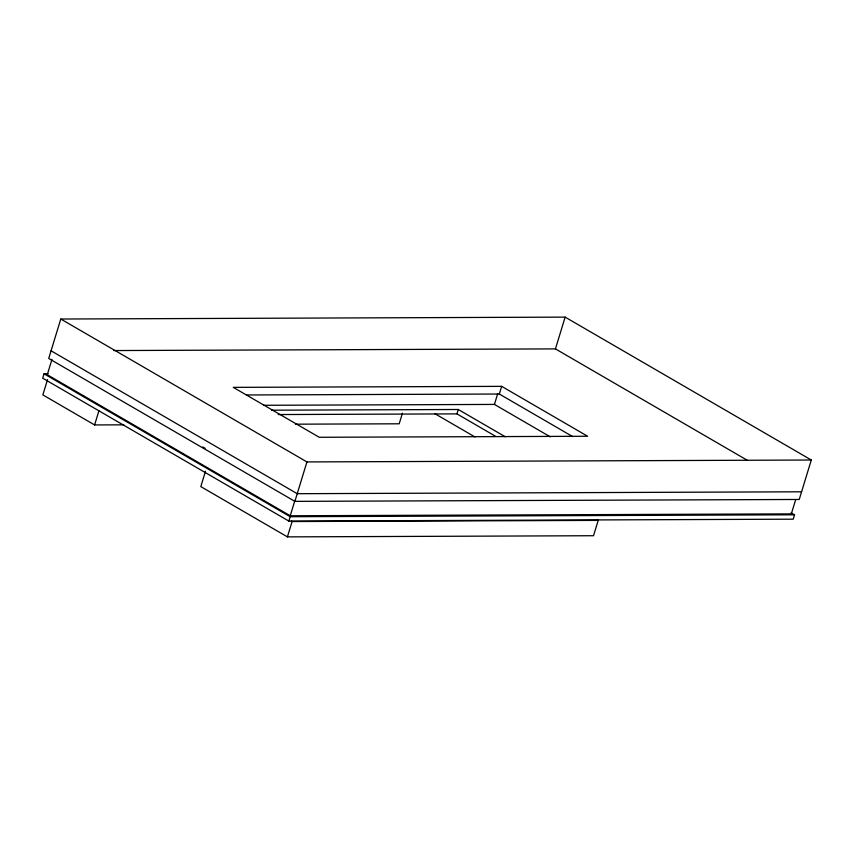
<?xml version="1.0" encoding="UTF-8"?>
<svg xmlns="http://www.w3.org/2000/svg" width="854" height="854" viewBox="0 0 854 854"><rect width="100%" height="100%" fill="white"/><g stroke="black" fill="none" stroke-linecap="round" stroke-linejoin="round"><path stroke-width="1.28" d="M48.037 373.785L44.045 373.796L42.7 378.183L288.855 521.089L793.217 519.189L794.551 514.802L791.103 512.795M60.783 319.022L48.731 358.466L294.886 501.362L799.237 499.462L811.3 460.018L565.145 317.122L60.783 319.022L306.938 461.929L811.3 460.018M51.955 359.385L47.269 374.725L290.232 515.773L791.327 513.884L795.65 499.729M47.546 379.56L42.849 394.9L94.602 424.94L123.862 424.833M94.602 424.94L98.925 410.785M205.494 471.259L200.807 486.599L287.414 536.878L593.519 535.725L598.206 520.385L597.405 519.926M290.232 515.773L294.918 500.433M288.855 521.089L290.189 516.702L794.551 514.802M294.886 501.362L306.938 461.929M287.414 536.878L292.1 521.538L598.206 520.385M402.437 413.176L399.192 423.797L295.441 424.182M278.244 414.553L456.943 413.88L458.288 409.493L505.29 436.789M263.897 405.287L494.434 404.422L497.679 393.801M246.87 394.975L499.323 394.025L501.661 386.35L587.648 436.266L319.247 437.28L233.27 387.364L501.661 386.35M113.785 350.556L555.431 348.891L565.145 317.122M271.583 410.198L458.288 409.493M801.586 491.797L297.224 493.697L51.069 350.791M555.431 348.891L747.528 460.413M499.323 394.025L572.692 436.618M494.434 404.422L550.35 436.885M456.943 413.88L495.918 436.511M434.718 413.592L474.973 436.96M202.804 446.952L205.099 448.286M44.045 373.796L290.189 516.702M291.299 521.079L292.1 521.538"/></g></svg>
